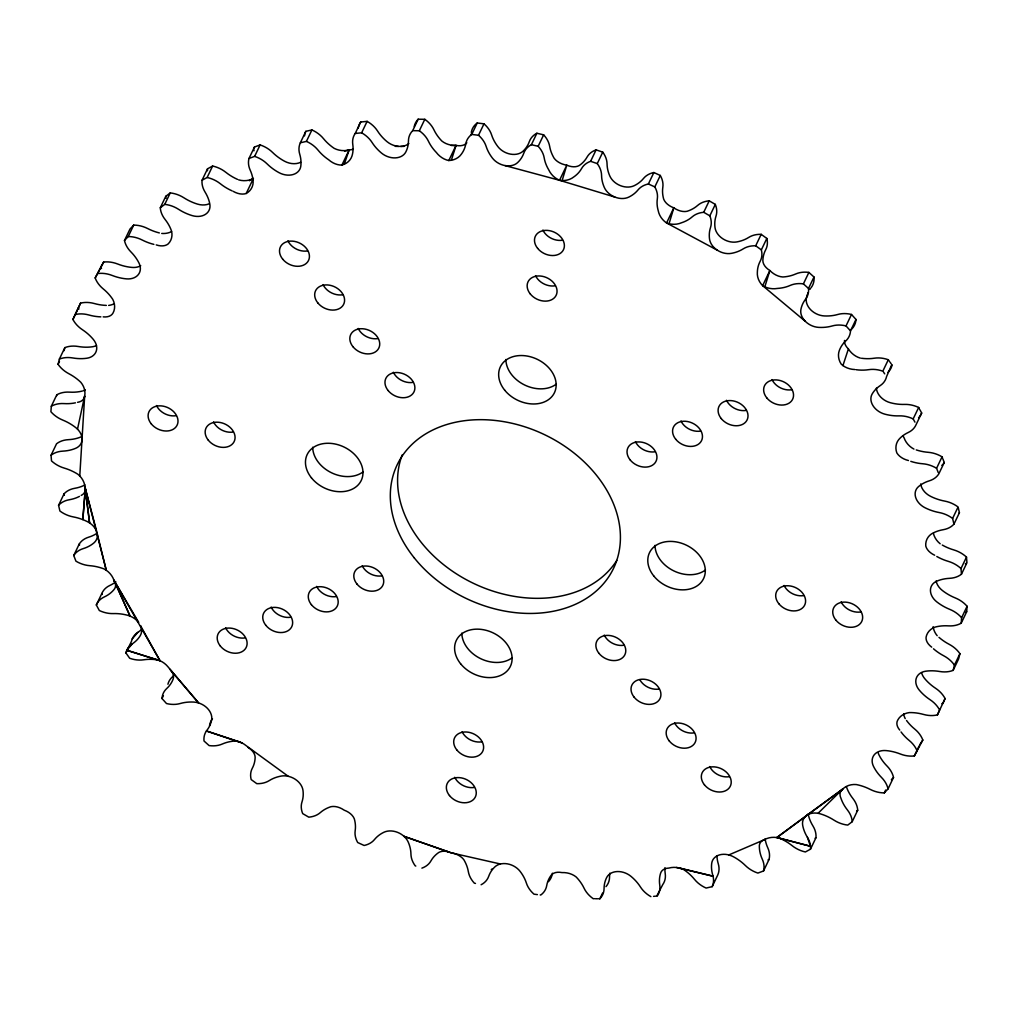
<?xml version="1.0" encoding="UTF-8"?>
<svg xmlns="http://www.w3.org/2000/svg" width="1018" height="1018" viewBox="0 0 1018 1018"><rect width="100%" height="100%" fill="white"/><g stroke="black" fill="none" stroke-linecap="round" stroke-linejoin="round"><path stroke-width="1.5" d="M79.773 475.979L84.672 395.951A16.67 14.087 39.8 0 0 80.816 382.297A41.254 31.227 25.6 0 0 68.855 373.708A24.814 18.782 25.6 0 1 58.077 364.317L59.375 359.074L64.859 347.622A24.814 18.782 25.6 0 1 78.271 346.502A41.254 31.227 25.6 0 0 92.282 346.794A16.313 12.343 25.6 0 0 96.494 345.522M936.115 580.998A16.313 12.343 25.6 0 0 942.35 590.478A41.254 31.227 25.6 0 0 955.228 597.91A24.814 18.782 25.6 0 1 967.1 606.27L961.616 617.722L961.196 623.207A24.814 18.782 25.6 0 1 948.471 625.866A41.254 31.227 25.6 0 0 934.918 627.139A16.67 14.532 19.6 0 0 926.087 637.166A16.67 10.613 15.8 0 0 931.699 647.155M967.1 606.27L966.68 611.767L961.196 623.207M85.194 490.498L82.814 519.613L85.283 488.844L89.584 522.896L84.99 487.1A16.67 13.654 42.7 0 0 77.839 474.223A41.254 31.227 25.6 0 0 64.274 468.102A24.814 18.782 25.6 0 1 51.511 460.912L51.053 455.262L56.537 443.81A24.814 18.782 25.6 0 1 68.371 439.674A41.254 31.227 25.6 0 0 81.198 436.837M56.728 395.709L56.804 394.793A24.814 18.782 25.6 0 1 69.529 392.134A41.254 31.227 25.6 0 0 82.025 391.128M56.804 394.793L51.32 406.233L50.9 411.73A24.814 18.782 25.6 0 0 62.772 420.09A41.254 31.227 25.6 0 1 75.65 427.522A16.313 12.343 25.6 0 1 75.714 448.289A41.254 31.227 25.6 0 1 62.887 451.127A24.814 18.782 25.6 0 0 51.053 455.262M77.508 429.163L84.672 395.951A16.67 10.167 29.3 0 1 77.597 402.301M938.965 637.344A41.254 31.227 25.6 0 0 949.145 644.292A24.814 18.782 25.6 0 1 959.923 653.683L954.439 665.136L953.141 670.378A24.814 18.782 25.6 0 1 939.729 671.498A41.254 31.227 25.6 0 0 925.718 671.206A16.313 12.343 25.6 0 0 919.254 690.102A41.254 31.227 25.6 0 0 930.083 699.722A24.814 18.782 25.6 0 1 939.589 709.979L937.438 714.878A24.814 18.782 25.6 0 1 923.58 714.445A41.254 31.227 25.6 0 0 909.328 712.587A16.67 14.316 14.2 0 0 897.736 720.095A16.67 10.295 19.3 0 0 899.734 730.059M959.923 653.683L958.625 658.926L953.141 670.378M64.096 350.676L64.859 347.622M660.3 175.465L654.816 186.918A24.814 18.782 25.6 0 1 657.335 198.764A41.254 31.227 25.6 0 0 658.213 210.65A16.67 13.45 43.4 0 0 666.574 222.967L669.042 223.731L673.827 207.837A16.67 11.249 11.5 0 1 663.698 199.197A41.254 31.227 25.6 0 1 662.82 187.312A24.814 18.782 25.6 0 0 660.3 175.465L653.874 172.526A24.814 18.782 25.6 0 0 643.503 178.468A41.254 31.227 25.6 0 1 634.189 185.696A16.313 12.343 25.6 0 1 609.795 175.974A41.254 31.227 25.6 0 1 607.059 163.949A24.814 18.782 25.6 0 0 602.758 152.14L596.103 149.862A24.814 18.782 25.6 0 0 587.055 157.103A41.254 31.227 25.6 0 1 579.229 165.527A16.67 10.918 37.8 0 1 566.784 165.171A16.67 11.796 9.1 0 1 554.199 158.35A41.254 31.227 25.6 0 1 549.669 146.388A24.814 18.782 25.6 0 0 543.65 134.834L536.88 133.256A24.814 18.782 25.6 0 0 529.309 141.655A41.254 31.227 25.6 0 1 523.125 151.122A16.313 12.343 25.6 0 1 497.891 146.63A41.254 31.227 25.6 0 1 491.618 134.936A24.814 18.782 25.6 0 0 483.995 123.827L477.226 122.987A24.814 18.782 25.6 0 0 471.283 132.404M233.173 191.333A16.67 11.198 39.5 0 0 246.191 193.496A16.67 14.596 23.2 0 0 253.151 182.26A41.254 31.227 25.6 0 0 250.224 170.222A24.814 18.782 25.6 0 1 248.99 158.477L254.627 156.378A24.814 18.782 25.6 0 1 267.149 163.923A41.254 31.227 25.6 0 0 278.983 172.64A16.313 12.343 25.6 0 0 300.806 166.15A41.254 31.227 25.6 0 0 299.737 154.24A24.814 18.782 25.6 0 1 300.348 142.787L306.418 141.4A24.814 18.782 25.6 0 1 317.998 150.079A41.254 31.227 25.6 0 0 328.699 159.801A16.67 11.732 41.9 0 0 341.921 165.043L344.249 164.242A16.67 14.456 17.2 0 0 351.986 156.008A41.254 31.227 25.6 0 0 352.775 144.416A24.814 18.782 25.6 0 1 355.218 133.46L361.632 132.811A24.814 18.782 25.6 0 1 372.066 142.469A41.254 31.227 25.6 0 0 381.445 153.031A16.313 12.343 25.6 0 0 405.8 152A41.254 31.227 25.6 0 0 408.447 140.942A24.814 18.782 25.6 0 1 412.684 130.66L419.327 130.762A24.814 18.782 25.6 0 1 428.438 141.235A41.254 31.227 25.6 0 0 436.328 152.458A16.67 12.318 43.5 0 0 448.798 160.539L451.343 160.271A16.67 14.176 12.4 0 0 461.332 154.202A41.254 31.227 25.6 0 0 465.799 143.843A24.814 18.782 25.6 0 1 471.741 134.427L478.511 135.267A24.814 18.782 25.6 0 1 486.133 146.376A41.254 31.227 25.6 0 0 492.407 158.07A16.313 12.343 25.6 0 0 517.64 162.575A41.254 31.227 25.6 0 0 523.825 153.107A24.814 18.782 25.6 0 1 531.396 144.709L538.166 146.287A24.814 18.782 25.6 0 1 544.185 157.828A41.254 31.227 25.6 0 0 548.715 169.802A16.67 12.903 44.1 0 0 559.531 180.288L562.127 180.555L566.784 165.171L559.531 180.288L505.043 165.59M854.815 369.534A16.67 12.127 8.1 0 1 842.929 365.577L841.161 364.062A16.67 14.29 37.4 0 1 839.392 350.319A41.254 31.227 25.6 0 1 845.767 340.954A24.814 18.782 25.6 0 0 850.501 330.901L846.022 325.913A24.814 18.782 25.6 0 0 832.279 325.938A41.254 31.227 25.6 0 1 818.79 327.389A16.313 12.343 25.6 0 1 800.899 309.51A41.254 31.227 25.6 0 1 805.543 299.241A24.814 18.782 25.6 0 0 808.508 288.463L803.406 283.869A24.814 18.782 25.6 0 0 790.172 285.434A41.254 31.227 25.6 0 1 777.421 288.438A16.67 12.712 7.2 0 1 764.823 286.834L769.875 270.521A16.67 10.778 14.4 0 1 762.851 260.773A41.254 31.227 25.6 0 1 765.689 249.766A24.814 18.782 25.6 0 0 766.834 238.441L761.184 234.331A24.814 18.782 25.6 0 0 748.701 237.423A41.254 31.227 25.6 0 1 736.905 241.915A16.313 12.343 25.6 0 1 715.018 227.625A41.254 31.227 25.6 0 1 716.01 216.083A24.814 18.782 25.6 0 0 715.31 204.389L709.215 200.839A24.814 18.782 25.6 0 0 697.686 205.394A41.254 31.227 25.6 0 1 687.048 211.311A16.67 11.414 40.6 0 1 673.827 207.837L666.574 222.967L717.296 250.199M451.343 160.271L456.051 145.409A16.67 10.511 34.5 0 0 466.817 142.762M842.929 365.577L848.401 348.945A16.67 10.409 17.8 0 1 844.507 340.457M344.249 164.242L349.174 149.913A16.67 10.231 30.9 0 0 353.055 149.188M59.375 359.074A24.814 18.782 25.6 0 1 72.787 357.954A41.254 31.227 25.6 0 0 86.797 358.247A16.313 12.343 25.6 0 0 93.262 339.35A41.254 31.227 25.6 0 0 82.433 329.73A24.814 18.782 25.6 0 1 72.927 319.474L80.562 303.122A24.814 18.782 25.6 0 1 94.419 303.555A41.254 31.227 25.6 0 0 106.33 305.4M72.927 319.474L80.562 303.122M921.608 672.694A16.313 12.343 25.6 0 0 924.738 678.65A41.254 31.227 25.6 0 0 935.567 688.27A24.814 18.782 25.6 0 1 945.073 698.526L942.923 703.425A24.814 18.782 25.6 0 1 941.854 703.667M103.187 316.865A16.67 10.384 33 0 0 113.023 313.035A16.67 14.392 35.4 0 0 112.782 299.394A41.254 31.227 25.6 0 0 103.251 288.908A24.814 18.782 25.6 0 1 95.183 277.965L103.645 262.046A24.814 18.782 25.6 0 1 117.706 264.018A41.254 31.227 25.6 0 0 131.958 267.416A16.313 12.343 25.6 0 0 140.726 265.736M95.183 277.965L103.645 262.046M58.077 364.317L59.451 361.454M98.161 273.498A24.814 18.782 25.6 0 1 112.222 275.471A41.254 31.227 25.6 0 0 126.474 278.868A16.313 12.343 25.6 0 0 139.033 263.128A41.254 31.227 25.6 0 0 130.978 251.968A24.814 18.782 25.6 0 1 124.476 240.515L129.96 229.075L133.714 225.105A24.814 18.782 25.6 0 1 147.737 228.579A41.254 31.227 25.6 0 0 159.342 232.918M124.476 240.515L128.23 236.545L133.714 225.105M156.25 244.905A16.67 10.727 36.5 0 0 168.11 243.976A16.67 14.57 29.6 0 0 171.558 231.162A41.254 31.227 25.6 0 0 165.12 219.506A24.814 18.782 25.6 0 1 160.297 207.761L165.781 196.309L170.235 192.911A24.814 18.782 25.6 0 1 184.003 197.848A41.254 31.227 25.6 0 0 197.505 204.109A16.313 12.343 25.6 0 0 209.084 203.854M160.297 207.761L164.751 204.363L170.235 192.911M164.751 204.363A24.814 18.782 25.6 0 1 178.519 209.288A41.254 31.227 25.6 0 0 192.02 215.561A16.313 12.343 25.6 0 0 209.823 204.058A41.254 31.227 25.6 0 0 205.089 192.109A24.814 18.782 25.6 0 1 202.048 180.25L207.532 168.81L212.609 166.036A24.814 18.782 25.6 0 1 225.869 172.335A41.254 31.227 25.6 0 0 237.512 179.384M202.048 180.25L207.125 177.488L212.609 166.036M96.023 529.945A16.313 12.343 25.6 0 0 87.37 521.636A41.254 31.227 25.6 0 0 73.334 516.915A24.814 18.782 25.6 0 1 59.909 511.011L58.573 505.297L64.058 493.845A24.814 18.782 25.6 0 1 74.785 488.296A41.254 31.227 25.6 0 0 84.927 484.962M248.99 158.477L254.475 147.025L260.112 144.925A24.814 18.782 25.6 0 1 272.633 152.484A41.254 31.227 25.6 0 0 284.467 161.188A16.313 12.343 25.6 0 0 300.603 162.295M254.627 156.378L260.112 144.925M246.191 193.496L252.833 179.639M138.715 622.392L113.952 580.247A16.67 13.132 43.9 0 0 104.065 568.922A41.254 31.227 25.6 0 0 89.8 565.69A24.814 18.782 25.6 0 1 75.943 561.173L73.741 555.497L79.226 544.045A24.814 18.782 25.6 0 1 88.681 537.173A41.254 31.227 25.6 0 0 97.092 533.203M300.348 142.787L305.833 131.335L311.902 129.948A24.814 18.782 25.6 0 1 323.482 138.626A41.254 31.227 25.6 0 0 334.184 148.348A16.67 12.954 7.1 0 0 349.174 149.913L341.921 165.043M306.418 141.4L311.902 129.948M138.13 621.845A16.313 12.343 25.6 0 0 127.644 615.279A41.254 31.227 25.6 0 0 113.405 613.587A24.814 18.782 25.6 0 1 99.344 610.533L96.328 604.997L101.813 593.545A24.814 18.782 25.6 0 1 109.817 585.477A41.254 31.227 25.6 0 0 115.81 581.762M355.218 133.46L360.703 122.007L367.116 121.358A24.814 18.782 25.6 0 1 377.551 131.017A41.254 31.227 25.6 0 0 386.929 141.578A16.313 12.343 25.6 0 0 398.382 146.388L403.942 146.388M361.632 132.811L367.116 121.358M171.088 670.697L198.599 702.954L168.11 666.968A16.67 12.56 43.9 0 0 157.701 659.906A41.254 31.227 25.6 0 0 143.716 659.791A24.814 18.782 25.6 0 1 129.693 658.264L125.914 652.945L131.398 641.505A24.814 18.782 25.6 0 1 137.824 632.369A41.254 31.227 25.6 0 0 141.68 629.289M412.684 130.66L418.169 119.208L424.811 119.31A24.814 18.782 25.6 0 1 433.923 129.782A41.254 31.227 25.6 0 0 441.812 141.006A16.67 12.381 7.6 0 0 456.051 145.409L448.798 160.539M419.327 130.762L424.811 119.31M288.247 776.289L246.216 745.71A16.67 11.974 42.7 0 0 235.094 741.015A41.254 31.227 25.6 0 0 222.344 744.005A24.814 18.782 25.6 0 1 209.11 745.583L204.007 740.989A24.814 18.782 25.6 0 1 206.972 730.211A41.254 31.227 25.6 0 0 211.617 719.942A16.313 12.343 25.6 0 0 193.725 702.064A41.254 31.227 25.6 0 0 180.237 703.514A24.814 18.782 25.6 0 1 166.494 703.54L162.015 698.539L163.389 695.676M471.741 134.427L477.226 122.987M478.511 135.267L483.995 123.827M531.396 144.709L536.88 133.256M538.166 146.287L543.65 134.834M562.127 180.555A16.67 13.781 9.1 0 0 573.745 176.967A41.254 31.227 25.6 0 0 581.571 168.555A24.814 18.782 25.6 0 1 590.605 161.315L596.103 149.862M653.874 172.526L648.39 183.978A24.814 18.782 25.6 0 0 638.019 189.921A41.254 31.227 25.6 0 1 628.704 197.148A16.313 12.343 25.6 0 1 604.31 187.427A41.254 31.227 25.6 0 1 601.574 175.389A24.814 18.782 25.6 0 0 597.273 163.593L602.758 152.14M669.042 223.731A16.67 13.285 7.5 0 0 681.564 222.751A41.254 31.227 25.6 0 0 692.202 216.847A24.814 18.782 25.6 0 1 703.731 212.291L709.215 200.839M805.34 321.357L762.635 285.651A16.67 13.921 41.2 0 1 757.354 272.213A41.254 31.227 25.6 0 1 760.204 261.219A24.814 18.782 25.6 0 0 761.349 249.881L755.7 245.783A24.814 18.782 25.6 0 0 743.216 248.863A41.254 31.227 25.6 0 1 731.42 253.355A16.313 12.343 25.6 0 1 709.533 239.077A41.254 31.227 25.6 0 1 710.513 227.536A24.814 18.782 25.6 0 0 709.826 215.841L715.31 204.389M755.7 245.783L761.184 234.331M761.349 249.881L766.834 238.441M803.406 283.869L808.89 272.417L813.993 277.011A24.814 18.782 25.6 0 1 811.028 287.789M808.508 288.463L813.993 277.011M846.022 325.913L851.506 314.46L855.985 319.461A24.814 18.782 25.6 0 1 851.252 329.501M850.501 330.901L855.985 319.461M598.724 898.779L599.831 898.792L602.58 893.066M861.495 358.26A41.254 31.227 25.6 0 0 874.284 358.209A24.814 18.782 25.6 0 1 888.307 359.736L882.822 371.188A24.814 18.782 25.6 0 0 868.799 369.661A41.254 31.227 25.6 0 1 856.011 369.712M914.94 422.139L913.171 418.907A24.814 18.782 25.6 0 0 899.11 415.866A41.254 31.227 25.6 0 1 884.871 414.173A16.313 12.343 25.6 0 1 872.184 393.941A41.254 31.227 25.6 0 1 880.176 385.631A24.814 18.782 25.6 0 0 886.602 376.495L891.781 364.609M656.763 896.044L662.782 884.54A24.814 18.782 25.6 0 0 665.225 873.584A41.254 31.227 25.6 0 1 664.97 867.641M913.171 418.907L918.656 407.467A24.814 18.782 25.6 0 0 904.595 404.413A41.254 31.227 25.6 0 1 890.356 402.721A16.313 12.343 25.6 0 1 876.396 388.138M919.928 409.77L921.672 413.003L916.187 424.455A24.814 18.782 25.6 0 1 908.183 432.523A41.254 31.227 25.6 0 0 898.716 439.623A16.67 14.519 32.1 0 0 896.807 452.87A16.67 11.554 10 0 0 908.45 460.53M657.297 895.993A24.814 18.782 25.6 0 0 659.74 885.024A41.254 31.227 25.6 0 1 660.529 873.444A16.67 10.231 30.9 0 1 666.777 868.303L668.826 868.087A16.67 12.954 7.1 0 1 683.816 869.652A41.254 31.227 25.6 0 1 694.518 879.374A24.814 18.782 25.6 0 0 706.098 888.052L712.167 886.665L717.652 875.213A24.814 18.782 25.6 0 0 718.263 863.76A41.254 31.227 25.6 0 1 716.977 855.744M938.227 472.53L936.573 468.28L942.057 456.827A24.814 18.782 25.6 0 0 928.2 452.31A41.254 31.227 25.6 0 1 916.276 449.918M934.664 555.217A16.67 11.033 12.6 0 1 925.769 546.03A16.67 14.596 25.9 0 1 931.305 534.043A41.254 31.227 25.6 0 1 943.215 529.704A24.814 18.782 25.6 0 0 953.942 524.155L952.606 518.442A24.814 18.782 25.6 0 0 939.181 512.538A41.254 31.227 25.6 0 1 925.146 507.817A16.313 12.343 25.6 0 1 918.541 486.591A41.254 31.227 25.6 0 1 929.319 480.827A24.814 18.782 25.6 0 0 938.774 473.955L944.259 462.503L943.164 459.665M712.167 886.665A24.814 18.782 25.6 0 0 712.778 875.213A41.254 31.227 25.6 0 1 711.709 863.302A16.313 12.343 25.6 0 1 733.533 856.812A41.254 31.227 25.6 0 1 745.367 865.516A24.814 18.782 25.6 0 0 757.888 873.075L763.525 870.975L769.01 859.523A24.814 18.782 25.6 0 0 767.776 847.778A41.254 31.227 25.6 0 1 765.103 838.73M952.606 518.442L958.091 506.989A24.814 18.782 25.6 0 0 944.666 501.085A41.254 31.227 25.6 0 1 930.63 496.364A16.313 12.343 25.6 0 1 920.705 483.957M953.942 524.155L959.427 512.703L958.994 510.807M728.812 854.942L764.569 839.621A16.67 13.501 8 0 1 779.343 838.119A41.254 31.227 25.6 0 1 792.131 845.665A24.814 18.782 25.6 0 0 805.391 851.964L810.468 849.19L815.952 837.75A24.814 18.782 25.6 0 0 812.911 825.891A41.254 31.227 25.6 0 1 808.177 813.942M961.616 617.722A24.814 18.782 25.6 0 0 949.743 609.349A41.254 31.227 25.6 0 1 936.865 601.931A16.313 12.343 25.6 0 1 936.802 581.163A41.254 31.227 25.6 0 1 949.629 578.326A24.814 18.782 25.6 0 0 961.463 574.19L961.005 568.54L966.489 557.088A24.814 18.782 25.6 0 0 953.726 549.898A41.254 31.227 25.6 0 1 942.286 545.05M961.463 574.19L966.947 562.738L966.489 557.088M805.48 816.36L776.81 837.56L810.493 846.263L807.427 837.343A41.254 31.227 25.6 0 1 802.693 825.394A16.313 12.343 25.6 0 1 820.495 813.891A41.254 31.227 25.6 0 1 833.996 820.152A24.814 18.782 25.6 0 0 847.765 825.089L852.219 821.691L857.703 810.239A24.814 18.782 25.6 0 0 852.88 798.494A41.254 31.227 25.6 0 1 846.442 786.838M807.058 815.113L842.649 789.141A16.67 13.959 10.3 0 1 856.265 784.547A41.254 31.227 25.6 0 1 870.263 789.421A24.814 18.782 25.6 0 0 884.286 792.895L885.66 790.032M884.286 792.895L888.04 788.925L893.524 777.485A24.814 18.782 25.6 0 0 887.022 766.032A41.254 31.227 25.6 0 1 878.967 754.872A16.313 12.343 25.6 0 1 878.165 752.836M888.04 788.925A24.814 18.782 25.6 0 0 881.537 777.485A41.254 31.227 25.6 0 1 873.482 766.325A16.313 12.343 25.6 0 1 886.042 750.584A41.254 31.227 25.6 0 1 900.294 753.982A24.814 18.782 25.6 0 0 914.355 755.954L919.152 745.927M914.355 755.954L922.817 740.035A24.814 18.782 25.6 0 0 914.749 729.092A41.254 31.227 25.6 0 1 906.529 720.49M937.438 714.878L945.073 698.526M922.817 740.035L920.845 743.013M920.336 743.764L919.839 744.502M132.276 638.82L137.824 632.369M126.792 650.26L132.34 643.809A41.254 31.227 25.6 0 0 140.331 635.512A16.313 12.343 25.6 0 0 140.573 625.752L160.017 660.746L126.792 650.26L157.701 659.906M893.524 777.485L892.29 778.808M891.348 779.801L891.972 779.139M818.052 813.306L842.649 789.141A16.67 10.129 23.1 0 0 840.957 798.29A41.254 31.227 25.6 0 0 847.396 809.934A24.814 18.782 25.6 0 1 852.219 821.691M857.703 810.239L856.596 811.091M776.81 837.56L842.649 789.141M249.321 180.746L253.431 178.379A16.67 13.501 8 0 1 238.657 179.881M815.952 837.75L815.113 838.208M769.01 859.523L768.068 859.879M344.568 151.109L349.174 149.913M655.694 896.158L653.556 896.374M451.305 145.498L456.051 145.409M395.302 146.363L398.382 146.388M597.617 898.767L595.403 898.729M594.296 898.716L593.189 898.69A24.814 18.782 25.6 0 1 584.077 888.218A41.254 31.227 25.6 0 0 576.188 876.994A16.67 12.381 7.6 0 0 561.949 872.591L559.696 872.273A16.67 10.511 34.5 0 0 551.183 875.238A41.254 31.227 25.6 0 0 546.717 885.596A24.814 18.782 25.6 0 1 540.774 895.013L540.214 894.949M537.389 894.606L534.005 894.173A24.814 18.782 25.6 0 1 526.382 883.064A41.254 31.227 25.6 0 0 520.109 871.37A16.313 12.343 25.6 0 0 494.875 866.878A41.254 31.227 25.6 0 0 488.691 876.345A24.814 18.782 25.6 0 1 481.12 884.744M500.411 863.989L451.216 852.83L404.057 836.363L451.216 852.83A16.67 11.796 9.1 0 1 463.801 859.65A41.254 31.227 25.6 0 1 468.331 871.612A24.814 18.782 25.6 0 0 474.35 883.166L475.482 883.433M676.448 867.476L713.058 876.205L679.019 867.896M779.343 838.119L810.493 846.263M559.531 180.288L614.859 197.072M239.637 741.944L206.412 730.975L241.915 742.911M590.605 161.315L597.273 163.593M415.802 866.051L415.242 865.86A24.814 18.782 25.6 0 1 410.941 854.051A41.254 31.227 25.6 0 0 408.205 842.026A16.313 12.343 25.6 0 0 383.811 832.304A41.254 31.227 25.6 0 0 374.497 839.532A24.814 18.782 25.6 0 1 364.126 845.474L357.7 842.535A24.814 18.782 25.6 0 1 355.18 830.688A41.254 31.227 25.6 0 0 354.302 818.803A16.67 11.249 11.5 0 0 344.173 810.163L341.984 808.814A16.67 11.414 40.6 0 0 330.952 806.689A41.254 31.227 25.6 0 0 320.314 812.606A24.814 18.782 25.6 0 1 308.785 817.161L302.69 813.611A24.814 18.782 25.6 0 1 301.99 801.917A41.254 31.227 25.6 0 0 302.982 790.375A16.313 12.343 25.6 0 0 281.095 776.085A41.254 31.227 25.6 0 0 269.299 780.577A24.814 18.782 25.6 0 1 256.816 783.669L251.166 779.559A24.814 18.782 25.6 0 1 252.311 768.234A41.254 31.227 25.6 0 0 255.149 757.227A16.67 10.778 14.4 0 0 248.125 747.479M648.39 183.978L654.816 186.918M764.823 286.834L762.635 285.651L769.875 270.521A16.67 11.974 42.7 0 0 782.906 276.985A41.254 31.227 25.6 0 0 795.656 273.995A24.814 18.782 25.6 0 1 808.89 272.417M703.731 212.291L709.826 215.841M888.307 359.736L889.261 361.059M883.459 372.066L884.718 373.835M889.885 361.95L891.144 363.719M96.328 604.997A24.814 18.782 25.6 0 1 104.332 596.917A41.254 31.227 25.6 0 0 113.8 589.829A16.67 10.18 21.5 0 0 113.952 580.247L160.017 660.746M918.656 407.467L919.419 408.842M102.309 594.474L101.813 593.545M113.952 580.247L130.049 616.081L114.881 582.003M942.057 456.827L942.795 458.724M79.595 544.986L79.226 544.045M81.211 495.41A16.67 10.091 25.4 0 0 84.99 487.1L96.85 531.981A16.313 12.343 25.6 0 1 93.974 542.861A41.254 31.227 25.6 0 1 83.196 548.626A24.814 18.782 25.6 0 0 73.741 555.497M84.99 487.1L106.266 570.245L97.295 534.043M958.32 507.944L958.778 509.853M64.376 495.27L64.058 493.845M860.299 358.094A16.67 12.56 43.9 0 1 848.401 348.945M913.935 449.078A16.67 13.132 43.9 0 1 904.048 437.753A16.67 10.18 21.5 0 1 903.119 435.997M654.994 451.788A15.588 11.796 25.6 0 1 635.436 441.647M623.83 645.259A15.588 11.796 25.6 0 1 604.272 635.117M381.775 575.87A15.588 11.796 25.6 0 1 362.217 565.728M412.939 382.399A15.588 11.796 25.6 0 1 393.368 372.257M616.781 560.46A119.933 90.78 25.6 0 1 471.881 582.576A119.933 90.78 25.6 0 1 402.225 454.855M705.461 569.965A29.98 22.701 25.6 0 1 673.738 570.856A29.98 22.701 25.6 0 1 655.019 545.368M512.27 657.704A29.98 22.701 25.6 0 1 480.534 658.595A29.98 22.701 25.6 0 1 461.828 633.12M363.146 471.83A29.98 22.701 25.6 0 1 331.41 472.721A29.98 22.701 25.6 0 1 312.704 447.246M556.337 384.091A29.98 22.701 25.6 0 1 524.601 384.982A29.98 22.701 25.6 0 1 505.895 359.494M803.647 595.606A15.588 11.796 25.6 0 1 784.089 585.465M860.706 611.971A15.588 11.796 25.6 0 1 841.135 601.816M658.99 689.071A15.588 11.796 25.6 0 1 639.978 679.999M694.136 732.884A15.588 11.796 25.6 0 1 674.565 722.742M729.282 776.696A15.588 11.796 25.6 0 1 709.724 766.554M481.667 741.842A15.588 11.796 25.6 0 1 462.096 731.7M474.324 787.448A15.588 11.796 25.6 0 1 454.753 777.294M336.245 596.561A15.588 11.796 25.6 0 1 316.674 586.406M290.703 617.239A15.588 11.796 25.6 0 1 271.144 607.084M245.173 637.917A15.588 11.796 25.6 0 1 225.602 627.762M233.122 432.052A15.588 11.796 25.6 0 1 213.551 421.91M176.063 415.7A15.588 11.796 25.6 0 1 156.505 405.546M377.793 338.587A15.588 11.796 25.6 0 1 358.221 328.445M342.633 294.775A15.588 11.796 25.6 0 1 323.075 284.633M307.487 250.962A15.588 11.796 25.6 0 1 287.929 240.821M555.103 285.816A15.588 11.796 25.6 0 1 535.544 275.674M562.458 240.223A15.588 11.796 25.6 0 1 542.887 230.068M700.524 431.11A15.588 11.796 25.6 0 1 680.966 420.956M746.067 410.432A15.588 11.796 25.6 0 1 726.496 400.278M791.597 389.754A15.588 11.796 25.6 0 1 772.038 379.599M169.599 669.055A16.67 10.409 17.8 0 1 173.124 679.133A41.254 31.227 25.6 0 1 166.748 688.499A24.814 18.782 25.6 0 0 162.015 698.539M764.569 839.621A16.67 10.104 27 0 0 759.364 847.192A41.254 31.227 25.6 0 0 762.291 859.217A24.814 18.782 25.6 0 1 763.525 870.975M113.469 304.089A16.67 14.316 14.2 0 1 108.672 305.413M78.946 309.001A24.814 18.782 25.6 0 1 78.411 308.021M100.846 316.852A41.254 31.227 25.6 0 1 88.935 315.007A24.814 18.782 25.6 0 0 75.078 314.575M101.507 268.51A24.814 18.782 25.6 0 1 100.667 266.525M171.558 231.62A16.67 13.959 10.3 0 1 161.735 233.453M153.858 244.371A41.254 31.227 25.6 0 1 142.253 240.032A24.814 18.782 25.6 0 0 128.23 236.545M166.023 198.306A24.814 18.782 25.6 0 1 165.781 196.309M207.456 170.744A24.814 18.782 25.6 0 1 207.532 168.81M232.028 190.837A41.254 31.227 25.6 0 1 220.384 183.774A24.814 18.782 25.6 0 0 207.125 177.488M253.94 150.817A24.814 18.782 25.6 0 1 253.991 149.837M254.258 147.941A24.814 18.782 25.6 0 1 254.475 147.025M304.547 135.865A24.814 18.782 25.6 0 1 305.833 131.335M408.842 143.589A16.313 12.343 25.6 0 1 400.774 146.452M358.26 128.09A24.814 18.782 25.6 0 1 360.703 122.007M414.224 126.614A24.814 18.782 25.6 0 1 418.169 119.208M85.283 389.843A16.67 14.532 19.6 0 1 83.082 390.861M75.459 402.823A41.254 31.227 25.6 0 1 64.045 403.586A24.814 18.782 25.6 0 0 51.32 406.233M125.914 652.945A24.814 18.782 25.6 0 1 132.34 643.809M209.543 725.643A24.814 18.782 25.6 0 1 212.457 718.759M173.62 675.685A41.254 31.227 25.6 0 1 172.233 677.046A24.814 18.782 25.6 0 0 167.919 684.249M421.897 868.138A24.814 18.782 25.6 0 0 430.945 860.897A41.254 31.227 25.6 0 1 438.771 852.473A16.67 10.918 37.8 0 1 448.913 851.977M491.898 869.003A24.814 18.782 25.6 0 1 491.287 869.728M548.447 881.652A24.814 18.782 25.6 0 0 552.201 874.157A41.254 31.227 25.6 0 1 552.392 873.215M605.977 886.64A24.814 18.782 25.6 0 0 609.553 877.058A41.254 31.227 25.6 0 1 609.871 873.19M599.831 898.792A24.814 18.782 25.6 0 0 604.068 888.51A41.254 31.227 25.6 0 1 606.715 877.44A16.313 12.343 25.6 0 1 631.071 876.422A41.254 31.227 25.6 0 1 640.449 886.983A24.814 18.782 25.6 0 0 650.884 896.642M807.427 837.343A24.814 18.782 25.6 0 1 810.468 849.19M905.218 718.606A16.67 14.392 35.4 0 1 903.615 713.962M917.333 751.475A24.814 18.782 25.6 0 0 909.265 740.531A41.254 31.227 25.6 0 1 901.045 731.942M937.184 635.703A16.67 14.087 39.8 0 1 933.15 626.681M954.439 665.136A24.814 18.782 25.6 0 0 943.661 655.745A41.254 31.227 25.6 0 1 933.481 648.784M966.158 563.336A24.814 18.782 25.6 0 1 965.331 563.883M940.161 543.777A16.67 13.654 42.7 0 1 933.366 533.254M966.68 611.767A24.814 18.782 25.6 0 1 965.777 612.238M961.005 568.54A24.814 18.782 25.6 0 0 948.242 561.338A41.254 31.227 25.6 0 1 936.802 556.502M944.259 462.503A24.814 18.782 25.6 0 1 943.139 464.043M942.515 464.755A24.814 18.782 25.6 0 1 941.828 465.43M959.427 512.703A24.814 18.782 25.6 0 1 958.765 513.403M936.573 468.28A24.814 18.782 25.6 0 0 922.702 463.763A41.254 31.227 25.6 0 1 910.792 461.358M892.086 365.055A24.814 18.782 25.6 0 1 887.95 372.359M921.672 413.003A24.814 18.782 25.6 0 1 919.801 416.26M919.203 416.998A24.814 18.782 25.6 0 1 918.554 417.698M851.506 314.46A24.814 18.782 25.6 0 0 837.763 314.486A41.254 31.227 25.6 0 1 824.275 315.936A16.313 12.343 25.6 0 1 806.383 298.058A41.254 31.227 25.6 0 1 806.574 297.129M806.816 296.2A41.254 31.227 25.6 0 1 807.376 294.393M807.719 293.515A41.254 31.227 25.6 0 1 808.088 292.637M809.921 289.341A41.254 31.227 25.6 0 1 810.455 288.552M470.876 134.274A41.254 31.227 25.6 0 1 470.634 135.19M58.573 505.297A24.814 18.782 25.6 0 1 69.3 499.749A41.254 31.227 25.6 0 0 79.442 496.415M630.142 459.894A15.588 11.796 25.6 0 0 655.821 461.701A15.588 11.796 25.6 0 0 639.991 441.965A15.588 11.796 25.6 0 0 630.142 459.894M598.991 653.365A15.588 11.796 25.6 0 0 624.658 655.172A15.588 11.796 25.6 0 0 608.828 635.436A15.588 11.796 25.6 0 0 598.991 653.365M356.924 583.976A15.588 11.796 25.6 0 0 382.603 585.783A15.588 11.796 25.6 0 0 366.773 566.046A15.588 11.796 25.6 0 0 356.924 583.976M388.087 390.505A15.588 11.796 25.6 0 0 413.766 392.312A15.588 11.796 25.6 0 0 397.936 372.575A15.588 11.796 25.6 0 0 388.087 390.505M414.301 557.928A119.933 90.78 25.6 0 0 611.793 571.76A119.933 90.78 25.6 0 0 490.027 420.001A119.933 90.78 25.6 0 0 414.301 557.928M653.772 575.972A29.98 22.701 25.6 0 0 703.145 579.433A29.98 22.701 25.6 0 0 672.694 541.487A29.98 22.701 25.6 0 0 653.772 575.972M460.581 663.711A29.98 22.701 25.6 0 0 509.954 667.172A29.98 22.701 25.6 0 0 479.503 629.226A29.98 22.701 25.6 0 0 460.581 663.711M311.444 477.836A29.98 22.701 25.6 0 0 360.817 481.298A29.98 22.701 25.6 0 0 330.379 443.352A29.98 22.701 25.6 0 0 311.444 477.836M504.635 390.098A29.98 22.701 25.6 0 0 554.008 393.559A29.98 22.701 25.6 0 0 523.57 355.613A29.98 22.701 25.6 0 0 504.635 390.098M778.808 603.712A15.588 11.796 25.6 0 0 804.475 605.519A15.588 11.796 25.6 0 0 788.645 585.783A15.588 11.796 25.6 0 0 778.808 603.712M835.854 620.077A15.588 11.796 25.6 0 0 861.533 621.871A15.588 11.796 25.6 0 0 845.703 602.147A15.588 11.796 25.6 0 0 835.854 620.077M634.138 697.177A15.588 11.796 25.6 0 0 659.804 698.984A15.588 11.796 25.6 0 0 643.974 679.248A15.588 11.796 25.6 0 0 634.138 697.177M669.284 740.989A15.588 11.796 25.6 0 0 694.963 742.796A15.588 11.796 25.6 0 0 679.133 723.06A15.588 11.796 25.6 0 0 669.284 740.989M704.431 784.802A15.588 11.796 25.6 0 0 730.11 786.596A15.588 11.796 25.6 0 0 714.28 766.872A15.588 11.796 25.6 0 0 704.431 784.802M456.815 749.948A15.588 11.796 25.6 0 0 482.494 751.755A15.588 11.796 25.6 0 0 466.664 732.018A15.588 11.796 25.6 0 0 456.815 749.948M449.472 795.554A15.588 11.796 25.6 0 0 475.151 797.349A15.588 11.796 25.6 0 0 459.322 777.625A15.588 11.796 25.6 0 0 449.472 795.554M311.393 604.667A15.588 11.796 25.6 0 0 337.073 606.461A15.588 11.796 25.6 0 0 321.243 586.737A15.588 11.796 25.6 0 0 311.393 604.667M265.863 625.345A15.588 11.796 25.6 0 0 291.53 627.139A15.588 11.796 25.6 0 0 275.7 607.415A15.588 11.796 25.6 0 0 265.863 625.345M220.321 646.023A15.588 11.796 25.6 0 0 246 647.817A15.588 11.796 25.6 0 0 230.17 628.093A15.588 11.796 25.6 0 0 220.321 646.023M208.27 440.158A15.588 11.796 25.6 0 0 233.949 441.965A15.588 11.796 25.6 0 0 218.119 422.228A15.588 11.796 25.6 0 0 208.27 440.158M151.224 423.806A15.588 11.796 25.6 0 0 176.89 425.6A15.588 11.796 25.6 0 0 161.06 405.877A15.588 11.796 25.6 0 0 151.224 423.806M352.941 346.693A15.588 11.796 25.6 0 0 378.607 348.5A15.588 11.796 25.6 0 0 362.79 328.763A15.588 11.796 25.6 0 0 352.941 346.693M317.794 302.88A15.588 11.796 25.6 0 0 343.46 304.687A15.588 11.796 25.6 0 0 327.631 284.951A15.588 11.796 25.6 0 0 317.794 302.88M282.635 259.081A15.588 11.796 25.6 0 0 308.314 260.875A15.588 11.796 25.6 0 0 292.484 241.139A15.588 11.796 25.6 0 0 282.635 259.081M530.263 293.922A15.588 11.796 25.6 0 0 555.93 295.729A15.588 11.796 25.6 0 0 540.1 275.993A15.588 11.796 25.6 0 0 530.263 293.922M537.606 248.328A15.588 11.796 25.6 0 0 563.272 250.123A15.588 11.796 25.6 0 0 547.442 230.399A15.588 11.796 25.6 0 0 537.606 248.328M675.685 439.216A15.588 11.796 25.6 0 0 701.351 441.01A15.588 11.796 25.6 0 0 685.521 421.287A15.588 11.796 25.6 0 0 675.685 439.216M721.215 418.538A15.588 11.796 25.6 0 0 746.894 420.332A15.588 11.796 25.6 0 0 731.064 400.608A15.588 11.796 25.6 0 0 721.215 418.538M766.758 397.86A15.588 11.796 25.6 0 0 792.424 399.654A15.588 11.796 25.6 0 0 776.594 379.93A15.588 11.796 25.6 0 0 766.758 397.86"/></g></svg>
